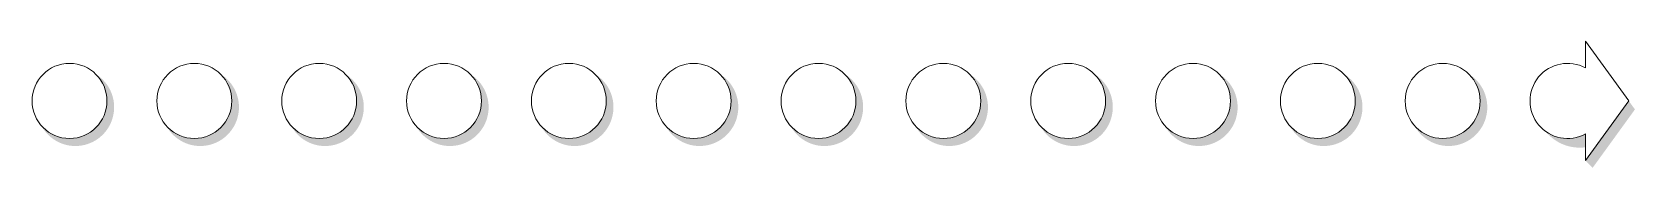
# Model space of a CAD drawing. Header units: millimetres. Extents: x 709 to 3952, y 378 to 2394.
# Drawn here: x 3859.9 to 3951.6, y 1357.7 to 1365 of the extents above; entities that cross this region are included whole.
import ezdxf

# ---------------------------------------------------------------- set-up
doc = ezdxf.new("R2010")
doc.units = ezdxf.units.MM
doc.layers.add('line', color=251, linetype='Continuous', lineweight=20)

# ---------------------------------------------------------------- blocks, each defined once
blk = doc.blocks.new('Ar20')
at = {"layer": 'line'}
for points in [[(-6.1401, 0.1068, -0.200673), (-6.0954, 0, -0.690145), (-6.3577, -0.0995, 1.298093)], [(-5.6401, 0.1068, -0.200673), (-5.5954, 0, -0.690145), (-5.8577, -0.0995, 1.298093)], [(-5.1401, 0.1068, -0.200673), (-5.0954, 0, -0.690145), (-5.3577, -0.0995, 1.298093)], [(-4.6401, 0.1068, -0.200673), (-4.5954, 0, -0.690145), (-4.8577, -0.0995, 1.298093)], [(-4.1401, 0.1068, -0.200673), (-4.0954, 0, -0.690145), (-4.3577, -0.0995, 1.298093)], [(-3.6401, 0.1068, -0.200673), (-3.5954, 0, -0.690145), (-3.8577, -0.0995, 1.298093)], [(-3.1401, 0.1068, -0.200673), (-3.0954, 0, -0.690145), (-3.3577, -0.0995, 1.298093)], [(-2.6401, 0.1068, -0.200673), (-2.5954, 0, -0.690145), (-2.8577, -0.0995, 1.298093)], [(-2.1401, 0.1068, -0.200673), (-2.0954, 0, -0.690145), (-2.3577, -0.0995, 1.298093)], [(-1.6401, 0.1068, -0.200673), (-1.5954, 0, -0.690145), (-1.8577, -0.0995, 1.298093)], [(-1.1401, 0.1068, -0.200673), (-1.0954, 0, -0.690145), (-1.3577, -0.0995, 1.298093)], [(-0.6401, 0.1068, -0.200673), (-0.5954, 0, -0.690145), (-0.8577, -0.0995, 1.298093)]]:
    blk.add_hatch(color=256, dxfattribs=at).paths.add_polyline_path(points)
h = blk.add_hatch(color=256, dxfattribs=at)
h.paths.add_polyline_path([(-0.1734, -0.1316, -0.29007), (-0.3337, -0.1213, 0.261323), (-0.1734, -0.1851)])
h.paths.add_polyline_path([(0.0247, -0.034), (0, 0), (-0.1734, -0.2386), (-0.1448, -0.2672)])
for p, q in [((0, 0), (-0.1734, 0.2386)), ((-0.1734, 0.1316), (-0.1734, 0.2386)), ((0, 0), (-0.1734, -0.2386)), ((-0.1734, -0.2386), (-0.1734, -0.1316))]:
    blk.add_line(p, q, dxfattribs=at)
for centre in [(-6.2454, 0), (-5.7454, 0), (-5.2454, 0), (-4.7454, 0), (-4.2454, 0), (-3.7454, 0), (-3.2454, 0), (-2.7454, 0), (-2.2454, 0), (-1.7454, 0), (-1.2454, 0), (-0.7454, 0)]:
    blk.add_circle(centre, 0.15, dxfattribs=at)
blk.add_arc((-0.2454, 0), 0.15, 61.33152, 298.66848, dxfattribs=at)

msp = doc.modelspace()

# ---------------------------------------------------------------- block references
at = {"layer": 'line', "xscale": 14.28351968396614, "yscale": 14.28351968396614, "zscale": 14.28351968396614}
msp.add_blockref('Ar20', (3951.263, 1361.552), dxfattribs=at)

doc.saveas('drawing.dxf')
